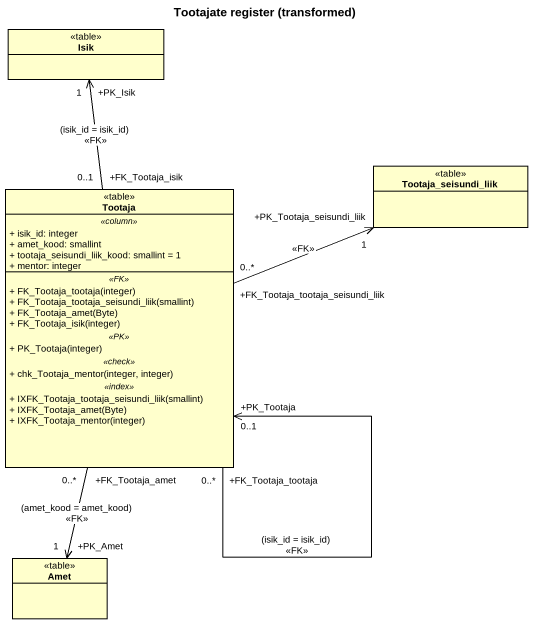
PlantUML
@startuml
title Tootajate register (transformed)
hide circle
hide empty members
skinparam classAttributeIconSize 0
class Isik <<table>>
class Tootaja <<table>> {
  .. <<column>> ..
  + isik_id: integer
  + amet_kood: smallint
  + tootaja_seisundi_liik_kood: smallint = 1
  + mentor: integer
  .. <<FK>> ..
  + FK_Tootaja_tootaja(integer)
  + FK_Tootaja_tootaja_seisundi_liik(smallint)
  + FK_Tootaja_amet(Byte)
  + FK_Tootaja_isik(integer)
  .. <<PK>> ..
  + PK_Tootaja(integer)
  .. <<check>> ..
  + chk_Tootaja_mentor(integer, integer)
  .. <<index>> ..
  + IXFK_Tootaja_tootaja_seisundi_liik(smallint)
  + IXFK_Tootaja_amet(Byte)
  + IXFK_Tootaja_mentor(integer)
}
class Tootaja_seisundi_liik <<table>>
class Amet <<table>>
Tootaja "+FK_Tootaja_isik\n0..1" -up-> "+PK_Isik\n1" Isik : (isik_id = isik_id)\n<<FK>>
Tootaja "+FK_Tootaja_tootaja\n0..*" --> "+PK_Tootaja\n0..1" Tootaja : (isik_id = isik_id)\n<<FK>>
Tootaja "+FK_Tootaja_tootaja_seisundi_liik\n0..*" -right-> "+PK_Tootaja_seisundi_liik\n1" Tootaja_seisundi_liik : <<FK>>
Tootaja "+FK_Tootaja_amet\n0..*" --> "+PK_Amet\n1" Amet : (amet_kood = amet_kood)\n<<FK>>
@enduml
